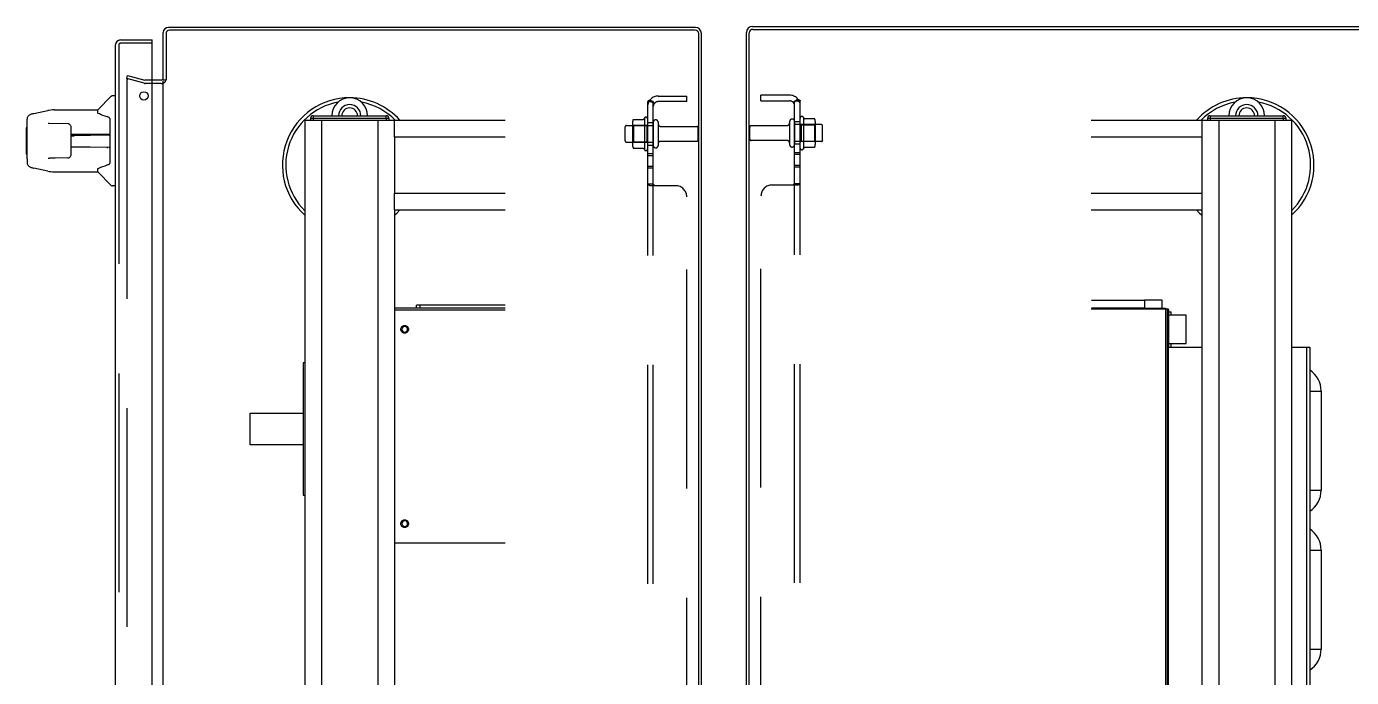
# Model space of a CAD drawing. Header units: inches. Extents: x 0 to 34.2, y 0 to 22.
# Drawn here: x 4.231 to 5.745, y 10.786 to 11.53 of the extents above; entities that cross this region are included whole.
import ezdxf

# ---------------------------------------------------------------- set-up
doc = ezdxf.new("R2010")
doc.units = ezdxf.units.IN
doc.header["$MEASUREMENT"] = 0
doc.linetypes.add('HIDDEN', pattern=[0.375, 0.25, -0.125])
for name, color, linetype in [('DEFAULT_2', 8, 'HIDDEN'), ('DOOR_ASSEMBLY', 7, 'Continuous'), ('SUBPANEL', 7, 'Continuous')]:
    doc.layers.add(name, color=color, linetype=linetype)

msp = doc.modelspace()

# ---------------------------------------------------------------- linework, layer by layer
at = {"color": 3, "linetype": 'Continuous'}
for p, q in [((4.9955, 11.5287), (4.3933, 11.5287)), ((4.9952, 11.5255), (4.3946, 11.5255)), ((5.0608, 11.5297), (5.8682, 11.5297)), ((5.0612, 11.5264), (5.8668, 11.5264)), ((4.3873, 11.4685), (4.3873, 11.5227)), ((4.3905, 11.5214), (4.3905, 11.4684)), ((4.9993, 9.6904), (4.9993, 11.5214)), ((5.0025, 9.69), (5.0025, 11.5217)), ((5.0538, 9.6909), (5.0538, 11.5227)), ((5.0571, 9.6913), (5.0571, 11.5223)), ((4.3851, 11.4685), (4.3748, 11.4685)), ((4.3873, 9.7447), (4.3873, 11.4671))]:
    msp.add_line(p, q, dxfattribs=at)
at = {"color": 7, "linetype": 'Continuous'}
msp.add_line((4.3905, 11.4685), (4.3873, 11.4685), dxfattribs=at)
at = {"color": 7, "linetype": 'Continuous', "lineweight": 25}
for p, q in [((4.5491, 11.4226), (4.5491, 9.782)), ((4.5491, 11.4226), (4.5683, 11.4226)), ((4.5586, 11.4246), (4.5555, 11.4246)), ((4.5555, 11.4246), (4.5555, 11.4226)), ((4.5586, 11.4246), (4.5586, 11.4226)), ((4.6422, 11.4246), (4.5586, 11.4246)), ((4.5587, 11.4277), (4.6421, 11.4277)), ((4.5683, 11.4226), (4.5683, 9.782)), ((4.5683, 11.4226), (4.6324, 11.4226)), ((4.6324, 11.4226), (4.6324, 9.782)), ((4.6324, 11.4226), (4.6517, 11.4226)), ((4.6422, 11.4246), (4.6422, 11.4226)), ((4.6452, 11.4246), (4.6422, 11.4246)), ((4.6452, 11.4246), (4.6452, 11.4226)), ((4.6517, 11.4034), (4.6517, 11.4226)), ((4.6517, 11.4226), (4.7781, 11.4226)), ((5.448, 11.4226), (5.5745, 11.4226)), ((5.5745, 11.4226), (5.5937, 11.4226)), ((5.5745, 11.4226), (5.5745, 11.4034)), ((5.584, 11.4246), (5.5809, 11.4246)), ((5.5809, 11.4246), (5.5809, 11.4226)), ((5.584, 11.4277), (5.6675, 11.4277)), ((5.584, 11.4246), (5.584, 11.4226)), ((5.6675, 11.4246), (5.584, 11.4246)), ((5.5937, 11.4226), (5.5937, 9.782)), ((5.5937, 11.4226), (5.6578, 11.4226)), ((5.6578, 11.4226), (5.6578, 9.782)), ((5.6578, 11.4226), (5.677, 11.4226)), ((5.6706, 11.4246), (5.6675, 11.4246)), ((5.6675, 11.4246), (5.6675, 11.4226)), ((5.6706, 11.4246), (5.6706, 11.4226)), ((5.677, 11.4226), (5.677, 9.782)), ((4.6517, 11.4034), (4.6517, 11.3393)), ((4.6517, 11.4034), (4.7781, 11.4034)), ((5.448, 11.4034), (5.5745, 11.4034)), ((5.5745, 11.4034), (5.5745, 11.3393)), ((4.6517, 11.32), (4.6517, 11.3393)), ((4.6517, 11.3393), (4.7781, 11.3393)), ((5.448, 11.3393), (5.5745, 11.3393)), ((5.5745, 11.3393), (5.5745, 11.32)), ((4.6517, 11.32), (4.6517, 10.6536)), ((4.6517, 11.32), (4.7781, 11.32)), ((5.448, 11.32), (5.5745, 11.32)), ((5.5745, 11.32), (5.5745, 10.6536)), ((4.7781, 11.2078), (4.6517, 11.2078)), ((4.6766, 11.2078), (4.6766, 11.2111)), ((4.6806, 11.2111), (4.6806, 11.2078)), ((4.7781, 11.2111), (4.6806, 11.2111)), ((5.4484, 11.2169), (5.509, 11.2169)), ((5.509, 11.2078), (5.4484, 11.2078)), ((5.509, 11.2169), (5.509, 11.2078)), ((5.5199, 11.2078), (5.529, 11.2078)), ((5.529, 11.2078), (5.529, 11.2068)), ((5.5292, 11.2078), (5.5292, 11.2169)), ((5.533, 11.2078), (5.533, 11.2068)), ((4.6517, 11.2058), (4.7781, 11.2058)), ((5.533, 11.2068), (5.448, 11.2068)), ((5.533, 11.2068), (5.533, 10.6536)), ((5.5353, 10.6536), (5.5353, 11.2058)), ((5.5353, 11.2058), (5.5362, 11.2058)), ((5.5362, 11.2058), (5.5362, 11.2068)), ((5.5362, 11.2058), (5.5362, 11.1634)), ((5.5362, 11.2038), (5.5395, 11.2038)), ((5.5564, 11.1997), (5.5362, 11.1997)), ((5.5362, 11.1675), (5.5564, 11.1675)), ((5.5362, 10.6536), (5.5362, 11.1634)), ((5.5362, 11.1634), (5.5745, 11.1634)), ((5.5395, 11.1634), (5.5395, 11.1675)), ((5.677, 11.1634), (5.6945, 11.1634)), ((5.6945, 10.0412), (5.6945, 11.1634)), ((5.6945, 11.1634), (5.6977, 11.1634)), ((5.6977, 11.1634), (5.6977, 11.1602)), ((5.6977, 11.1602), (5.6977, 10.0444)), ((4.5491, 11.1454), (4.5472, 11.1454)), ((5.6977, 11.113), (5.7108, 11.113)), ((5.7108, 11.113), (5.7108, 10.9999)), ((4.4866, 11.0879), (4.5472, 11.0879)), ((4.5472, 11.0515), (4.4866, 11.0515)), ((5.6977, 10.9999), (5.7108, 10.9999)), ((4.5472, 10.994), (4.5491, 10.994)), ((4.7781, 10.9394), (4.6517, 10.9394)), ((5.6977, 10.9313), (5.7108, 10.9313)), ((5.7108, 10.9313), (5.7108, 10.8183)), ((5.6977, 10.8183), (5.7108, 10.8183))]:
    msp.add_line(p, q, dxfattribs=at)
at = {"color": 7, "linetype": 'Continuous', "lineweight": 25, "flags": 128}
for points in [[(4.6517, 11.314), (4.6548, 11.3169), (4.6577, 11.32)], [(4.6525, 11.32), (4.6518, 11.3193), (4.6517, 11.3192)], [(5.5684, 11.32), (5.5714, 11.3169), (5.5745, 11.314)], [(5.5745, 11.3192), (5.5744, 11.3193), (5.5736, 11.32)]]:
    msp.add_lwpolyline(points, dxfattribs=at)
at = {"color": 3, "linetype": 'Continuous'}
for centre, radius, start, end in [((4.3933, 11.5227), 0.006, 90, 180), ((4.3946, 11.5214), 0.0041, 90, 180), ((4.9952, 11.5214), 0.0041, 0, 90), ((4.9955, 11.5217), 0.00697, 0, 90), ((5.0608, 11.5227), 0.00697, 90, 180), ((5.0612, 11.5223), 0.0041, 90, 180), ((4.3851, 11.4706), 0.00215, 270, 0)]:
    msp.add_arc(centre, radius, start, end, dxfattribs=at)
at = {"color": 7, "linetype": 'Continuous', "lineweight": 25}
for centre, radius, start, end in [((4.6004, 11.3713), 0.0769, 89.999, 228.1897), ((4.6004, 11.3713), 0.0731, 100.5756, 225.4965), ((4.6004, 11.4277), 0.0205, 0, 180), ((4.6004, 11.4277), 0.0128, 0, 180), ((4.6004, 11.4277), 0.00897, 0, 180), ((4.6004, 11.3713), 0.0769, 41.8103, 89.999), ((4.6004, 11.3713), 0.0731, 44.5035, 79.4244), ((5.6257, 11.3713), 0.0769, 89.999, 138.1897), ((5.6257, 11.3713), 0.0731, 100.5756, 135.4965), ((5.6257, 11.4277), 0.0205, 0, 180), ((5.6257, 11.4277), 0.0128, 0, 180), ((5.6257, 11.4277), 0.00897, 0, 180), ((5.6257, 11.3713), 0.0769, 311.8103, 89.999), ((5.6257, 11.3713), 0.0731, 314.5035, 79.4244), ((4.5587, 11.4246), 0.00314, 90, 180), ((4.6421, 11.4246), 0.00314, 0, 90), ((5.584, 11.4246), 0.00314, 90, 180), ((5.6675, 11.4246), 0.00314, 0, 90), ((4.6633, 11.1836), 0.00327, 0, 180), ((4.6633, 11.1836), 0.00327, 180, 0), ((5.6819, 11.113), 0.0289, 0, 56.8859), ((5.6819, 10.9999), 0.0289, 303.1141, 0), ((4.6633, 10.9616), 0.00327, 0, 180), ((4.6633, 10.9616), 0.00327, 180, 0), ((5.6819, 10.9313), 0.0289, 0, 56.8859), ((5.6819, 10.8183), 0.0289, 303.1141, 0)]:
    msp.add_arc(centre, radius, start, end, dxfattribs=at)
for centre, start_param, end_param in [((4.5587, 11.4246), 3.141593, 4.712389), ((4.6421, 11.4246), 1.570796, 3.141593), ((5.584, 11.4246), 3.141593, 4.712389), ((5.6675, 11.4246), 1.570796, 3.141593)]:
    msp.add_ellipse(centre, major_axis=(0, -0.00314), ratio=0.020408, start_param=start_param, end_param=end_param, dxfattribs=at)
for points in [[(4.6806, 11.2111), (4.6801, 11.2111), (4.679, 11.2111), (4.6777, 11.2111), (4.6768, 11.2111), (4.6766, 11.2111), (4.6766, 11.2111)], [(5.5292, 11.2169), (5.5291, 11.2169), (5.5289, 11.2169), (5.5277, 11.2169), (5.5259, 11.2169), (5.5233, 11.2169), (5.5203, 11.2169), (5.5167, 11.2169), (5.5129, 11.2169), (5.5103, 11.2169), (5.509, 11.2169)], [(5.509, 11.2078), (5.5109, 11.2078), (5.5148, 11.2078), (5.5182, 11.2078), (5.5199, 11.2078)], [(5.529, 11.2078), (5.5295, 11.2078), (5.5305, 11.2078), (5.5319, 11.2078), (5.5328, 11.2078), (5.5329, 11.2078), (5.533, 11.2078)], [(5.5362, 11.2068), (5.5362, 11.2068), (5.5361, 11.2068), (5.5353, 11.2068), (5.5343, 11.2068), (5.5334, 11.2068), (5.533, 11.2068)], [(5.5395, 11.1997), (5.5395, 11.2003), (5.5395, 11.2013), (5.5395, 11.2027), (5.5395, 11.2036), (5.5395, 11.2037), (5.5395, 11.2038)], [(5.5564, 11.1675), (5.5564, 11.1677), (5.5564, 11.1682), (5.5564, 11.1719), (5.5564, 11.1773), (5.5564, 11.1836), (5.5564, 11.1899), (5.5564, 11.1953), (5.5564, 11.199), (5.5564, 11.1995), (5.5564, 11.1997)], [(4.6589, 11.1836), (4.659, 11.1842), (4.6591, 11.1853), (4.6601, 11.1868), (4.6616, 11.1877), (4.6633, 11.1881), (4.665, 11.1877), (4.6664, 11.1868), (4.6674, 11.1853), (4.6675, 11.1842), (4.6676, 11.1836)], [(4.6676, 11.1836), (4.6675, 11.183), (4.6674, 11.1819), (4.6664, 11.1805), (4.665, 11.1795), (4.6633, 11.1791), (4.6616, 11.1795), (4.6601, 11.1805), (4.6591, 11.1819), (4.659, 11.183), (4.6589, 11.1836)], [(4.5472, 11.1454), (4.5472, 11.1453), (4.5472, 11.145), (4.5472, 11.143), (4.5472, 11.1398), (4.5472, 11.1354), (4.5472, 11.1299), (4.5472, 11.1234), (4.5472, 11.1159), (4.5472, 11.1076), (4.5472, 11.0987), (4.5472, 11.0893), (4.5472, 11.0796), (4.5472, 11.0697), (4.5472, 11.0598), (4.5472, 11.05), (4.5472, 11.0406), (4.5472, 11.0317), (4.5472, 11.0235), (4.5472, 11.016), (4.5472, 11.0095), (4.5472, 11.004), (4.5472, 10.9996), (4.5472, 10.9964), (4.5472, 10.9944), (4.5472, 10.9941), (4.5472, 10.994)], [(4.4866, 11.0515), (4.4866, 11.0518), (4.4866, 11.0523), (4.4866, 11.0565), (4.4866, 11.0625), (4.4866, 11.0697), (4.4866, 11.0768), (4.4866, 11.0828), (4.4866, 11.087), (4.4866, 11.0876), (4.4866, 11.0879)], [(4.6589, 10.9616), (4.659, 10.9621), (4.6591, 10.9633), (4.6601, 10.9647), (4.6616, 10.9657), (4.6633, 10.966), (4.665, 10.9657), (4.6664, 10.9647), (4.6674, 10.9633), (4.6675, 10.9621), (4.6676, 10.9616)], [(4.6676, 10.9616), (4.6675, 10.961), (4.6674, 10.9599), (4.6664, 10.9584), (4.665, 10.9575), (4.6633, 10.9571), (4.6616, 10.9575), (4.6601, 10.9584), (4.6591, 10.9599), (4.659, 10.961), (4.6589, 10.9616)]]:
    msp.add_open_spline(points, degree=3, dxfattribs=at)
at = {"layer": 'DEFAULT_2', "color": 8, "linetype": 'HIDDEN'}
for p, q in [((4.3456, 11.4701), (4.3466, 11.4738)), ((4.3654, 11.4648), (4.3456, 11.4701)), ((4.3456, 11.4685), (4.3456, 9.7433)), ((4.3466, 11.4738), (4.3664, 11.4685)), ((4.3748, 11.4685), (4.3667, 11.4685)), ((4.3851, 11.4646), (4.3667, 11.4646)), ((4.9238, 11.4201), (4.9238, 11.3939)), ((4.9249, 11.4233), (4.936, 11.4233)), ((4.9374, 11.4252), (4.9374, 11.3887)), ((4.941, 11.3898), (4.941, 11.4241)), ((4.9474, 11.4202), (4.9474, 11.3938)), ((4.953, 11.4202), (4.953, 11.3938)), ((5.1033, 11.4211), (5.1033, 11.3947)), ((5.109, 11.4211), (5.109, 11.3947)), ((5.1154, 11.3908), (5.1154, 11.425)), ((5.119, 11.4261), (5.119, 11.3896)), ((5.1315, 11.4242), (5.1203, 11.4242)), ((5.1326, 11.421), (5.1326, 11.3948)), ((4.9154, 11.3989), (4.9154, 11.415)), ((4.9169, 11.4166), (4.9474, 11.4166)), ((4.9248, 11.4164), (4.9238, 11.4174)), ((4.9248, 11.4164), (4.9248, 11.3975)), ((4.94, 11.4164), (4.9248, 11.4164)), ((4.94, 11.4164), (4.941, 11.4174)), ((4.94, 11.4164), (4.94, 11.3975)), ((4.9562, 11.4154), (4.9971, 11.4154)), ((4.9987, 11.4), (4.9987, 11.4139)), ((5.0577, 11.401), (5.0577, 11.4148)), ((5.1001, 11.4163), (5.0592, 11.4163)), ((5.1395, 11.4175), (5.109, 11.4175)), ((5.1164, 11.4173), (5.1154, 11.4183)), ((5.1164, 11.4173), (5.1164, 11.3985)), ((5.1164, 11.4173), (5.1316, 11.4173)), ((5.1316, 11.4173), (5.1326, 11.4183)), ((5.1316, 11.4173), (5.1316, 11.3985)), ((5.141, 11.3998), (5.141, 11.416)), ((4.9169, 11.3973), (4.9474, 11.3973)), ((4.9248, 11.3975), (4.9238, 11.3965)), ((4.94, 11.3975), (4.9248, 11.3975)), ((4.9249, 11.3906), (4.936, 11.3906)), ((4.94, 11.3975), (4.941, 11.3965)), ((4.9562, 11.3985), (4.9971, 11.3985)), ((5.1001, 11.3994), (5.0592, 11.3994)), ((5.1395, 11.3983), (5.109, 11.3983)), ((5.1164, 11.3985), (5.1154, 11.3975)), ((5.1164, 11.3985), (5.1316, 11.3985)), ((5.1315, 11.3915), (5.1203, 11.3915)), ((5.1316, 11.3985), (5.1326, 11.3975))]:
    msp.add_line(p, q, dxfattribs=at)
for points in [[(4.3462, 11.4694), (4.3461, 11.4694), (4.346, 11.4693), (4.3459, 11.4692), (4.3459, 11.4692), (4.3458, 11.4691), (4.3457, 11.469), (4.3457, 11.4689), (4.3457, 11.4688), (4.3456, 11.4687), (4.3456, 11.4686), (4.3456, 11.4685)], [(4.3462, 11.4694), (4.3463, 11.4695), (4.3464, 11.4695), (4.3465, 11.4695), (4.3466, 11.4695), (4.3466, 11.4695)], [(4.3466, 11.4695), (4.3467, 11.4695), (4.3467, 11.4695), (4.3468, 11.4695)], [(4.9244, 11.423), (4.9244, 11.4231), (4.9245, 11.4231), (4.9245, 11.4232), (4.9246, 11.4232), (4.9247, 11.4233), (4.9248, 11.4233), (4.9249, 11.4233)], [(4.9365, 11.4236), (4.9365, 11.4236), (4.9365, 11.4236), (4.9365, 11.4235), (4.9365, 11.4235), (4.9364, 11.4235), (4.9364, 11.4235), (4.9364, 11.4235), (4.9364, 11.4235), (4.9364, 11.4234), (4.9364, 11.4234), (4.9363, 11.4234), (4.9363, 11.4234), (4.9363, 11.4234), (4.9363, 11.4234), (4.9362, 11.4233), (4.9362, 11.4233), (4.9361, 11.4233), (4.936, 11.4233)], [(5.1199, 11.4245), (5.1199, 11.4245), (5.1199, 11.4245), (5.1199, 11.4245), (5.1199, 11.4245), (5.1199, 11.4244), (5.1199, 11.4244), (5.1199, 11.4244), (5.1199, 11.4244), (5.12, 11.4244), (5.12, 11.4244), (5.12, 11.4243), (5.12, 11.4243), (5.1201, 11.4243), (5.1201, 11.4243), (5.1201, 11.4243), (5.1202, 11.4243), (5.1203, 11.4242), (5.1203, 11.4242)], [(5.132, 11.4239), (5.1319, 11.424), (5.1319, 11.4241), (5.1318, 11.4241), (5.1317, 11.4242), (5.1317, 11.4242), (5.1316, 11.4242), (5.1315, 11.4242)], [(4.9244, 11.3909), (4.9244, 11.3908), (4.9245, 11.3908), (4.9245, 11.3907), (4.9246, 11.3907), (4.9247, 11.3906), (4.9248, 11.3906), (4.9249, 11.3906)], [(4.936, 11.3906), (4.9361, 11.3906), (4.9362, 11.3906), (4.9362, 11.3906), (4.9363, 11.3906), (4.9363, 11.3905), (4.9363, 11.3905), (4.9363, 11.3905), (4.9364, 11.3905), (4.9364, 11.3905), (4.9364, 11.3905), (4.9364, 11.3904), (4.9364, 11.3904), (4.9364, 11.3904), (4.9365, 11.3904), (4.9365, 11.3904), (4.9365, 11.3904), (4.9365, 11.3904), (4.9365, 11.3903)], [(5.1203, 11.3915), (5.1203, 11.3915), (5.1202, 11.3915), (5.1201, 11.3915), (5.1201, 11.3915), (5.1201, 11.3915), (5.12, 11.3915), (5.12, 11.3914), (5.12, 11.3914), (5.12, 11.3914), (5.1199, 11.3914), (5.1199, 11.3914), (5.1199, 11.3914), (5.1199, 11.3913), (5.1199, 11.3913), (5.1199, 11.3913), (5.1199, 11.3913), (5.1199, 11.3913), (5.1199, 11.3913)], [(5.132, 11.3918), (5.1319, 11.3918), (5.1319, 11.3917), (5.1318, 11.3916), (5.1317, 11.3916), (5.1317, 11.3916), (5.1316, 11.3915), (5.1315, 11.3915)]]:
    msp.add_lwpolyline(points, dxfattribs=at)
for centre, radius, start, end in [((4.3667, 11.4698), 0.00513, 255, 270), ((4.3667, 11.4698), 0.00128, 255, 270), ((4.3851, 11.4706), 0.006, 270, 326.9002), ((4.931, 11.4201), 0.00724, 156.05, 180), ((4.9682, 11.407), 0.0358, 149.3369, 152.3186), ((4.939, 11.4241), 0.00197, 0, 145.5503), ((4.9502, 11.4202), 0.00282, 360, 180), ((5.1001, 11.4196), 0.0032, 270, 360), ((5.1061, 11.4211), 0.00282, 360, 180), ((5.1173, 11.425), 0.00197, 34.4497, 180), ((5.0882, 11.4079), 0.0358, 27.6814, 30.6631), ((5.1254, 11.421), 0.00724, 0, 23.95), ((4.9169, 11.415), 0.00154, 90, 180), ((4.9562, 11.4186), 0.0032, 180, 270), ((4.9971, 11.4139), 0.00154, 360, 90), ((5.0592, 11.4148), 0.00154, 90, 180), ((5.1395, 11.416), 0.00154, 360, 90), ((4.9169, 11.3989), 0.00154, 180, 270), ((4.931, 11.3939), 0.00724, 180, 203.95), ((4.9682, 11.407), 0.0358, 207.6814, 210.6631), ((4.939, 11.3898), 0.00197, 214.4497, 0), ((4.9502, 11.3938), 0.00282, 180, 0), ((4.9562, 11.3953), 0.0032, 90, 180), ((4.9971, 11.4), 0.00154, 270, 0), ((5.0592, 11.401), 0.00154, 180, 270), ((5.1001, 11.3962), 0.0032, 0, 90), ((5.1061, 11.3947), 0.00282, 180, 0), ((5.1173, 11.3908), 0.00197, 180, 325.5503), ((5.0882, 11.4079), 0.0358, 329.3369, 332.3186), ((5.1254, 11.3948), 0.00724, 336.05, 0), ((5.1395, 11.3998), 0.00154, 270, 0)]:
    msp.add_arc(centre, radius, start, end, dxfattribs=at)
at = {"layer": 'DOOR_ASSEMBLY', "color": 3, "linetype": 'Continuous'}
for p, q in [((4.3385, 11.5143), (4.3748, 11.5143)), ((4.3748, 9.6886), (4.3748, 11.5136)), ((4.3325, 11.5083), (4.3325, 9.6939))]:
    msp.add_line(p, q, dxfattribs=at)
at = {"layer": 'DOOR_ASSEMBLY', "color": 8, "linetype": 'HIDDEN'}
for p, q in [((4.3748, 11.5105), (4.3385, 11.5105)), ((4.3364, 11.5083), (4.3364, 9.6939))]:
    msp.add_line(p, q, dxfattribs=at)
at = {"layer": 'DOOR_ASSEMBLY', "color": 7, "linetype": 'Continuous'}
for p, q in [((4.3748, 11.5136), (4.3748, 11.5143)), ((4.3126, 11.4346), (4.3279, 11.4499)), ((4.3325, 11.4505), (4.3293, 11.4505)), ((4.2316, 11.3783), (4.2316, 11.4238)), ((4.2395, 11.4302), (4.2552, 11.4335)), ((4.2567, 11.4338), (4.2552, 11.4335)), ((4.2625, 11.4343), (4.3123, 11.4343)), ((4.3123, 11.4343), (4.3123, 11.4306)), ((4.3129, 11.4304), (4.3124, 11.4307)), ((4.3237, 11.4264), (4.3232, 11.4266)), ((4.3265, 11.3741), (4.3265, 11.4239)), ((4.231, 11.3839), (4.231, 11.414)), ((4.2565, 11.4189), (4.2562, 11.4189)), ((4.2567, 11.4189), (4.2565, 11.4189)), ((4.257, 11.4188), (4.2567, 11.4189)), ((4.2781, 11.4185), (4.257, 11.4188)), ((4.282, 11.3916), (4.282, 11.4064)), ((4.3265, 11.4063), (4.282, 11.4063)), ((4.3265, 11.4054), (4.282, 11.4047)), ((4.282, 11.4049), (4.2853, 11.4049)), ((4.2821, 11.4082), (4.2821, 11.4144)), ((4.2853, 11.4047), (4.2853, 11.4063)), ((4.2936, 11.4063), (4.2936, 11.4049)), ((4.2942, 11.4063), (4.2942, 11.4049)), ((4.3059, 11.4051), (4.3059, 11.4063)), ((4.3061, 11.4063), (4.3061, 11.4051)), ((4.3241, 11.4054), (4.3228, 11.4054)), ((4.3254, 11.3913), (4.282, 11.3921)), ((4.3033, 11.3917), (4.282, 11.3917)), ((4.2821, 11.3836), (4.2821, 11.3898)), ((4.2853, 11.392), (4.2853, 11.3917)), ((4.2936, 11.3919), (4.2936, 11.3917)), ((4.2942, 11.3919), (4.2942, 11.3917)), ((4.3228, 11.3914), (4.3241, 11.3914)), ((4.3265, 11.3917), (4.3262, 11.3917)), ((4.2316, 11.3786), (4.2316, 11.3785)), ((4.2316, 11.3783), (4.2316, 11.3741)), ((4.2559, 11.3791), (4.2561, 11.3791)), ((4.2561, 11.3791), (4.2562, 11.3791)), ((4.2562, 11.3791), (4.2565, 11.3791)), ((4.2565, 11.3791), (4.2568, 11.3791)), ((4.2568, 11.3791), (4.2573, 11.3791)), ((4.2636, 11.3792), (4.2573, 11.3791)), ((4.2781, 11.3795), (4.2636, 11.3792)), ((4.2781, 11.3795), (4.2787, 11.3796)), ((4.2552, 11.3644), (4.2395, 11.3678)), ((4.2625, 11.3637), (4.3123, 11.3637)), ((4.3123, 11.3672), (4.3129, 11.3675)), ((4.3123, 11.3674), (4.3123, 11.3637)), ((4.3126, 11.3634), (4.3279, 11.3481)), ((4.3208, 11.3706), (4.3232, 11.3714)), ((4.3232, 11.3714), (4.3237, 11.3715)), ((4.3325, 11.3475), (4.3293, 11.3475))]:
    msp.add_line(p, q, dxfattribs=at)
for points in [[(4.2395, 11.4302), (4.2389, 11.43), (4.2379, 11.4298), (4.237, 11.4295), (4.2363, 11.4293), (4.2356, 11.429), (4.2349, 11.4287), (4.2343, 11.4283), (4.2338, 11.428), (4.2333, 11.4275), (4.2328, 11.4271), (4.2324, 11.4265), (4.2321, 11.426), (4.2318, 11.4253), (4.2317, 11.4247), (4.2316, 11.424), (4.2316, 11.4238)], [(4.2625, 11.4343), (4.2608, 11.4343), (4.2588, 11.4341), (4.2567, 11.4338)], [(4.3232, 11.4266), (4.3208, 11.4273), (4.3184, 11.4281), (4.3162, 11.4289), (4.3144, 11.4297), (4.3129, 11.4304)], [(4.3253, 11.4257), (4.3249, 11.4259), (4.3243, 11.4262), (4.3237, 11.4264)], [(4.3265, 11.4239), (4.3265, 11.424), (4.3264, 11.4244), (4.3262, 11.4248), (4.326, 11.4251), (4.3257, 11.4254), (4.3253, 11.4257)], [(4.2562, 11.4189), (4.256, 11.4189), (4.256, 11.4189), (4.2559, 11.4189), (4.2558, 11.4189), (4.2558, 11.4189), (4.2558, 11.4189), (4.2558, 11.4189)], [(4.2821, 11.4144), (4.282, 11.4149), (4.2819, 11.4155), (4.2817, 11.4161), (4.2814, 11.4167), (4.281, 11.4172), (4.2805, 11.4176), (4.2799, 11.418), (4.2793, 11.4183), (4.2787, 11.4184), (4.2781, 11.4185)], [(4.282, 11.4072), (4.282, 11.4076), (4.2821, 11.408), (4.2821, 11.4082)], [(4.282, 11.4064), (4.282, 11.4068), (4.282, 11.4072)], [(4.282, 11.3908), (4.282, 11.3912), (4.282, 11.3916)], [(4.2821, 11.3898), (4.2821, 11.39), (4.282, 11.3904), (4.282, 11.3908)], [(4.2316, 11.3741), (4.2316, 11.374), (4.2317, 11.3733), (4.2319, 11.3726), (4.2321, 11.372), (4.2325, 11.3714), (4.2329, 11.3709), (4.2333, 11.3704), (4.2338, 11.37), (4.2344, 11.3696), (4.2349, 11.3693), (4.2356, 11.369), (4.2363, 11.3687), (4.237, 11.3684), (4.2379, 11.3682), (4.2389, 11.3679), (4.2395, 11.3678)], [(4.2558, 11.3791), (4.2558, 11.3791), (4.2558, 11.3791), (4.2558, 11.3791), (4.2558, 11.3791), (4.2558, 11.3791), (4.2559, 11.3791), (4.2559, 11.3791)], [(4.2787, 11.3796), (4.2794, 11.3797), (4.28, 11.38), (4.2805, 11.3804), (4.281, 11.3808), (4.2814, 11.3813), (4.2817, 11.3819), (4.2819, 11.3825), (4.282, 11.3831), (4.2821, 11.3836)], [(4.3253, 11.3723), (4.3257, 11.3725), (4.326, 11.3728), (4.3262, 11.3732), (4.3264, 11.3736), (4.3265, 11.3739), (4.3265, 11.3741)], [(4.2552, 11.3644), (4.2568, 11.3641), (4.2588, 11.3639), (4.2608, 11.3637), (4.2625, 11.3637)], [(4.3129, 11.3675), (4.3143, 11.3682), (4.3161, 11.369), (4.3183, 11.3698), (4.3208, 11.3706)], [(4.3237, 11.3715), (4.3243, 11.3718), (4.3248, 11.372), (4.3253, 11.3723)]]:
    msp.add_lwpolyline(points, dxfattribs=at)
at = {"layer": 'DOOR_ASSEMBLY', "color": 3, "linetype": 'Continuous'}
msp.add_circle((4.3652, 11.4503), 0.00482, dxfattribs=at)
msp.add_arc((4.3385, 11.5083), 0.006, 90, 180, dxfattribs=at)
at = {"layer": 'DOOR_ASSEMBLY', "color": 8, "linetype": 'HIDDEN'}
msp.add_arc((4.3385, 11.5083), 0.00215, 90, 180, dxfattribs=at)
at = {"layer": 'DOOR_ASSEMBLY', "color": 7, "linetype": 'Continuous'}
for centre, radius, start, end in [((4.3293, 11.4484), 0.00202, 90, 135), ((4.3133, 11.4339), 0.00101, 135, 172.5), ((4.232, 11.414), 0.00101, 113.607, 180), ((4.3255, 11.4044), 0.00101, 0, 91), ((4.3255, 11.4044), 0.00101, 0.0771, 2.6469), ((4.3255, 11.3923), 0.00101, 269, 0), ((4.3255, 11.3923), 0.00101, 350.739, 359.9232), ((4.232, 11.3839), 0.00101, 180, 246.393), ((4.3133, 11.3641), 0.00101, 187.5, 225), ((4.3293, 11.3495), 0.00202, 225, 270)]:
    msp.add_arc(centre, radius, start, end, dxfattribs=at)
for centre, major_axis, start_param, end_param in [((4.3244, 11.4054), (0, 0.00202), -1.876815, -1.570796), ((4.3244, 11.3913), (-0.00202, 0), -2.940151, -2.835574)]:
    msp.add_ellipse(centre, major_axis=major_axis, ratio=1, start_param=start_param, end_param=end_param, dxfattribs=at)
at = {"layer": 'SUBPANEL', "color": 8, "linetype": 'HIDDEN'}
for p, q in [((4.9531, 11.4502), (4.9858, 11.4502)), ((4.9858, 11.4438), (4.9858, 11.4502)), ((5.0705, 11.4447), (5.0705, 11.4511)), ((5.1032, 11.4511), (5.0705, 11.4511)), ((4.941, 9.7679), (4.941, 11.4438)), ((4.9474, 11.4438), (4.941, 11.4438)), ((4.9438, 11.4458), (4.9487, 11.4417)), ((4.9449, 11.4437), (4.9449, 11.4437)), ((4.9449, 11.4437), (4.945, 11.4437)), ((4.945, 11.4437), (4.9451, 11.4437)), ((4.9451, 11.4437), (4.9451, 11.4437)), ((4.9451, 11.4437), (4.9452, 11.4436)), ((4.9452, 11.4436), (4.9453, 11.4436)), ((4.9453, 11.4436), (4.9453, 11.4436)), ((4.9453, 11.4436), (4.9454, 11.4436)), ((4.9454, 11.4436), (4.9455, 11.4436)), ((4.9455, 11.4436), (4.9456, 11.4435)), ((4.9456, 11.4435), (4.9456, 11.4435)), ((4.9456, 11.4435), (4.9457, 11.4435)), ((4.9457, 11.4435), (4.9458, 11.4435)), ((4.9458, 11.4435), (4.9459, 11.4434)), ((4.9459, 11.4434), (4.946, 11.4434)), ((4.946, 11.4434), (4.946, 11.4434)), ((4.9467, 11.4431), (4.9468, 11.4431)), ((4.9468, 11.4431), (4.9468, 11.443)), ((4.9474, 9.7679), (4.9474, 11.4438)), ((4.9858, 11.4438), (4.9531, 11.4438)), ((5.0705, 11.4447), (5.1032, 11.4447)), ((5.1126, 11.4467), (5.1077, 11.4426)), ((5.109, 9.7689), (5.109, 11.4447)), ((5.109, 11.4447), (5.1154, 11.4447)), ((5.1096, 11.444), (5.1095, 11.444)), ((5.1097, 11.444), (5.1096, 11.444)), ((5.1104, 11.4443), (5.1103, 11.4443)), ((5.1105, 11.4444), (5.1104, 11.4443)), ((5.1106, 11.4444), (5.1105, 11.4444)), ((5.1107, 11.4444), (5.1106, 11.4444)), ((5.1106, 11.4444), (5.1106, 11.4444)), ((5.1108, 11.4445), (5.1107, 11.4444)), ((5.1109, 11.4445), (5.1108, 11.4445)), ((5.111, 11.4445), (5.1109, 11.4445)), ((5.1109, 11.4445), (5.1109, 11.4445)), ((5.1111, 11.4445), (5.111, 11.4445)), ((5.1112, 11.4446), (5.1111, 11.4445)), ((5.1113, 11.4446), (5.1112, 11.4446)), ((5.1112, 11.4446), (5.1112, 11.4446)), ((5.1114, 11.4446), (5.1113, 11.4446)), ((5.1115, 11.4446), (5.1114, 11.4446)), ((5.1114, 11.4446), (5.1114, 11.4446)), ((5.1154, 9.7689), (5.1154, 11.4447)), ((4.941, 11.4198), (4.9474, 11.4198)), ((5.1154, 11.4207), (5.109, 11.4207)), ((4.941, 11.3941), (4.9474, 11.3941)), ((5.1154, 11.3951), (5.109, 11.3951)), ((4.941, 11.3844), (4.9474, 11.3844)), ((4.941, 11.3824), (4.9474, 11.3824)), ((5.1154, 11.3854), (5.109, 11.3854)), ((5.1154, 11.3834), (5.109, 11.3834)), ((4.941, 11.37), (4.9474, 11.37)), ((4.941, 11.368), (4.9474, 11.368)), ((5.1154, 11.371), (5.109, 11.371)), ((5.1154, 11.369), (5.109, 11.369)), ((4.941, 11.3494), (4.941, 11.3495)), ((4.9474, 11.3495), (4.941, 11.3495)), ((4.9412, 11.349), (4.9411, 11.3491)), ((4.9437, 11.3477), (4.9436, 11.3478)), ((4.973, 11.3477), (4.9438, 11.3477)), ((4.9487, 11.3477), (4.9487, 11.3478)), ((5.0833, 11.3486), (5.1126, 11.3486)), ((5.1077, 11.3486), (5.1076, 11.3487)), ((5.109, 11.3504), (5.1154, 11.3504)), ((5.1152, 11.35), (5.1152, 11.3501)), ((5.1154, 11.3504), (5.1154, 11.3504)), ((4.9858, 9.8769), (4.9858, 11.3349)), ((5.0705, 9.8778), (5.0705, 11.3358))]:
    msp.add_line(p, q, dxfattribs=at)
for points in [[(4.9421, 11.4448), (4.942, 11.4448), (4.9418, 11.4447), (4.9417, 11.4446), (4.9415, 11.4445), (4.9414, 11.4445), (4.9413, 11.4444), (4.9412, 11.4443), (4.9411, 11.4442), (4.9411, 11.4441), (4.941, 11.444), (4.941, 11.4439), (4.941, 11.4439), (4.941, 11.4438)], [(4.9438, 11.4458), (4.9437, 11.4457), (4.9436, 11.4456), (4.9434, 11.4455), (4.9433, 11.4454), (4.9431, 11.4453), (4.943, 11.4452), (4.9428, 11.4451), (4.9426, 11.4451), (4.9425, 11.445), (4.9421, 11.4448)], [(4.9445, 11.4438), (4.9445, 11.4438), (4.9445, 11.4438), (4.9444, 11.4438), (4.9444, 11.4438), (4.9444, 11.4438), (4.9444, 11.4438), (4.9443, 11.4438), (4.9443, 11.4438), (4.9443, 11.4438), (4.9443, 11.4438)], [(4.9443, 11.4438), (4.9443, 11.4438), (4.9443, 11.4438), (4.9444, 11.4438), (4.9444, 11.4438), (4.9444, 11.4438), (4.9444, 11.4438), (4.9444, 11.4438), (4.9445, 11.4438), (4.9445, 11.4438), (4.9445, 11.4438), (4.9445, 11.4438), (4.9446, 11.4438), (4.9446, 11.4438), (4.9446, 11.4438), (4.9446, 11.4438), (4.9447, 11.4438), (4.9447, 11.4438), (4.9447, 11.4437), (4.9448, 11.4437), (4.9448, 11.4437), (4.9448, 11.4437), (4.9449, 11.4437)], [(4.946, 11.4434), (4.9461, 11.4433), (4.9462, 11.4433), (4.9462, 11.4433), (4.9463, 11.4433), (4.9463, 11.4433), (4.9464, 11.4432), (4.9464, 11.4432), (4.9464, 11.4432), (4.9465, 11.4432), (4.9465, 11.4432), (4.9466, 11.4432), (4.9466, 11.4431), (4.9467, 11.4431), (4.9467, 11.4431)], [(4.9468, 11.443), (4.9469, 11.443), (4.947, 11.443), (4.947, 11.443), (4.947, 11.4429), (4.9471, 11.4429), (4.9471, 11.4429), (4.9471, 11.4429), (4.9472, 11.4429), (4.9472, 11.4429), (4.9472, 11.4428), (4.9472, 11.4428), (4.9473, 11.4428), (4.9473, 11.4428), (4.9473, 11.4428), (4.9474, 11.4428), (4.9474, 11.4428), (4.9474, 11.4427), (4.9475, 11.4427), (4.9475, 11.4427), (4.9475, 11.4427), (4.9475, 11.4427), (4.9475, 11.4427), (4.9476, 11.4427), (4.9476, 11.4426), (4.9476, 11.4426), (4.9476, 11.4426)], [(4.9481, 11.4426), (4.9481, 11.4427), (4.948, 11.4428), (4.9479, 11.4429), (4.9478, 11.443), (4.9477, 11.4431), (4.9476, 11.4432), (4.9475, 11.4433), (4.9475, 11.4435), (4.9474, 11.4436), (4.9474, 11.4436), (4.9474, 11.4437), (4.9474, 11.4438)], [(4.9476, 11.4426), (4.9476, 11.4426), (4.9476, 11.4426), (4.9476, 11.4426), (4.9476, 11.4426), (4.9476, 11.4426), (4.9476, 11.4427), (4.9475, 11.4427), (4.9475, 11.4427), (4.9475, 11.4427), (4.9475, 11.4427), (4.9475, 11.4427), (4.9475, 11.4427), (4.9474, 11.4428), (4.9474, 11.4428)], [(4.9487, 11.4417), (4.9487, 11.4417), (4.9487, 11.4418), (4.9487, 11.4418), (4.9487, 11.4419), (4.9487, 11.4419), (4.9487, 11.442), (4.9486, 11.442), (4.9486, 11.4421), (4.9485, 11.4422), (4.9485, 11.4422), (4.9484, 11.4423), (4.9483, 11.4424), (4.9481, 11.4426)], [(5.1077, 11.4426), (5.1076, 11.4427), (5.1076, 11.4427), (5.1076, 11.4427), (5.1076, 11.4428), (5.1077, 11.4428), (5.1077, 11.4429), (5.1077, 11.4429), (5.1078, 11.443), (5.1078, 11.4431), (5.1079, 11.4432), (5.108, 11.4432), (5.108, 11.4433), (5.1082, 11.4435)], [(5.1082, 11.4435), (5.1083, 11.4436), (5.1084, 11.4437), (5.1085, 11.4438), (5.1086, 11.4439), (5.1087, 11.4441), (5.1087, 11.4442), (5.1088, 11.4443), (5.1089, 11.4444), (5.1089, 11.4445), (5.1089, 11.4446), (5.109, 11.4447), (5.109, 11.4447)], [(5.1095, 11.444), (5.1094, 11.4439), (5.1094, 11.4439), (5.1094, 11.4439), (5.1093, 11.4439), (5.1093, 11.4439), (5.1093, 11.4438), (5.1092, 11.4438), (5.1092, 11.4438), (5.1092, 11.4438), (5.1091, 11.4438), (5.1091, 11.4438), (5.1091, 11.4437), (5.109, 11.4437), (5.109, 11.4437), (5.109, 11.4437), (5.109, 11.4437), (5.1089, 11.4437), (5.1089, 11.4437), (5.1089, 11.4436), (5.1089, 11.4436), (5.1088, 11.4436), (5.1088, 11.4436), (5.1088, 11.4436), (5.1088, 11.4436), (5.1088, 11.4436), (5.1088, 11.4436)], [(5.1088, 11.4436), (5.1088, 11.4436), (5.1088, 11.4436), (5.1088, 11.4436), (5.1088, 11.4436), (5.1088, 11.4436), (5.1088, 11.4436), (5.1088, 11.4436), (5.1088, 11.4436), (5.1088, 11.4436), (5.1089, 11.4436), (5.1089, 11.4437), (5.1089, 11.4437), (5.1089, 11.4437), (5.1089, 11.4437)], [(5.1103, 11.4443), (5.1102, 11.4443), (5.1102, 11.4442), (5.1101, 11.4442), (5.1101, 11.4442), (5.11, 11.4442), (5.11, 11.4442), (5.11, 11.4442), (5.1099, 11.4441), (5.1099, 11.4441), (5.1098, 11.4441), (5.1098, 11.4441), (5.1097, 11.4441), (5.1097, 11.4441), (5.1097, 11.444)], [(5.112, 11.4447), (5.112, 11.4447), (5.112, 11.4447), (5.112, 11.4447), (5.112, 11.4447), (5.112, 11.4447), (5.1119, 11.4447), (5.1119, 11.4447), (5.1119, 11.4447), (5.1119, 11.4447), (5.1118, 11.4447), (5.1118, 11.4447), (5.1118, 11.4447), (5.1118, 11.4447), (5.1117, 11.4447), (5.1117, 11.4447), (5.1117, 11.4447), (5.1116, 11.4447), (5.1116, 11.4447), (5.1116, 11.4447), (5.1116, 11.4447), (5.1115, 11.4447), (5.1115, 11.4446)], [(5.1118, 11.4447), (5.1119, 11.4447), (5.1119, 11.4447), (5.1119, 11.4447), (5.1119, 11.4447), (5.112, 11.4447), (5.112, 11.4447), (5.112, 11.4447), (5.112, 11.4447), (5.112, 11.4447), (5.112, 11.4447)], [(5.1126, 11.4467), (5.1127, 11.4466), (5.1128, 11.4465), (5.1129, 11.4464), (5.1131, 11.4463), (5.1132, 11.4462), (5.1134, 11.4462), (5.1135, 11.4461), (5.1137, 11.446), (5.1139, 11.4459), (5.1142, 11.4458)], [(5.1142, 11.4458), (5.1144, 11.4457), (5.1145, 11.4456), (5.1147, 11.4456), (5.1148, 11.4455), (5.1149, 11.4454), (5.1151, 11.4453), (5.1152, 11.4452), (5.1152, 11.4451), (5.1153, 11.445), (5.1153, 11.445), (5.1154, 11.4449), (5.1154, 11.4448), (5.1154, 11.4447)], [(4.9415, 11.3488), (4.9414, 11.3489), (4.9413, 11.3489), (4.9412, 11.349), (4.9411, 11.3491), (4.9411, 11.3492), (4.941, 11.3493), (4.941, 11.3494), (4.941, 11.3494), (4.941, 11.3495)], [(4.9411, 11.3492), (4.941, 11.3493), (4.941, 11.3494)], [(4.9418, 11.3486), (4.9417, 11.3487), (4.9415, 11.3488)], [(4.9421, 11.3485), (4.942, 11.3485), (4.9418, 11.3486)], [(4.9426, 11.3483), (4.9423, 11.3484), (4.9421, 11.3485)], [(4.9433, 11.348), (4.9431, 11.348), (4.943, 11.3481), (4.9428, 11.3482), (4.9426, 11.3483)], [(4.9438, 11.3477), (4.9437, 11.3477), (4.9436, 11.3478), (4.9434, 11.3479), (4.9433, 11.348)], [(4.9474, 11.3494), (4.9474, 11.3494), (4.9474, 11.3495)], [(4.9478, 11.3489), (4.9477, 11.349), (4.9476, 11.3491), (4.9475, 11.3492), (4.9475, 11.3492), (4.9474, 11.3493), (4.9474, 11.3494), (4.9474, 11.3494), (4.9474, 11.3495)], [(4.9487, 11.3481), (4.9486, 11.3482), (4.9486, 11.3483), (4.9485, 11.3484), (4.9485, 11.3484), (4.9484, 11.3485), (4.9483, 11.3486), (4.9482, 11.3486), (4.9481, 11.3487), (4.9481, 11.3487), (4.948, 11.3488), (4.9479, 11.3489), (4.9478, 11.3489), (4.9477, 11.349), (4.9476, 11.3491), (4.9475, 11.3492), (4.9475, 11.3492), (4.9474, 11.3493)], [(4.9487, 11.3477), (4.9487, 11.3478), (4.9487, 11.3478), (4.9487, 11.3479), (4.9487, 11.348), (4.9487, 11.3481), (4.9487, 11.3481), (4.9486, 11.3482), (4.9486, 11.3483), (4.9485, 11.3484), (4.9485, 11.3484), (4.9484, 11.3485), (4.9483, 11.3486), (4.9482, 11.3486)], [(4.9487, 11.3478), (4.9487, 11.3479), (4.9487, 11.348)], [(5.1077, 11.3486), (5.1076, 11.3487), (5.1076, 11.3488), (5.1076, 11.3488), (5.1076, 11.3489), (5.1077, 11.349), (5.1077, 11.3491), (5.1077, 11.3491), (5.1078, 11.3492), (5.1078, 11.3493), (5.1079, 11.3494), (5.108, 11.3494), (5.108, 11.3495)], [(5.1076, 11.3488), (5.1076, 11.3488), (5.1076, 11.3489)], [(5.1077, 11.3491), (5.1077, 11.3491), (5.1078, 11.3492), (5.1078, 11.3493), (5.1079, 11.3494), (5.108, 11.3494), (5.108, 11.3495), (5.1081, 11.3495), (5.1082, 11.3496), (5.1083, 11.3497), (5.1084, 11.3497), (5.1085, 11.3498), (5.1086, 11.3499), (5.1087, 11.3499), (5.1087, 11.35), (5.1088, 11.3501), (5.1089, 11.3502), (5.1089, 11.3502)], [(5.1087, 11.3499), (5.1087, 11.35), (5.1088, 11.3501), (5.1089, 11.3502), (5.1089, 11.3502), (5.1089, 11.3503), (5.109, 11.3504), (5.109, 11.3504)], [(5.1089, 11.3503), (5.109, 11.3504), (5.109, 11.3504)], [(5.1126, 11.3486), (5.1127, 11.3487), (5.1128, 11.3488)], [(5.1128, 11.3488), (5.1129, 11.3488), (5.1131, 11.3489), (5.1132, 11.349), (5.1134, 11.349), (5.1135, 11.3491), (5.1141, 11.3493)], [(5.1141, 11.3493), (5.1142, 11.3494), (5.1144, 11.3495)], [(5.1144, 11.3495), (5.1145, 11.3496), (5.1147, 11.3496), (5.1148, 11.3497), (5.1149, 11.3498), (5.1151, 11.3499), (5.1152, 11.35), (5.1152, 11.3501), (5.1153, 11.3501), (5.1153, 11.3502), (5.1154, 11.3503), (5.1154, 11.3504), (5.1154, 11.3504)], [(5.1153, 11.3501), (5.1153, 11.3502), (5.1154, 11.3503)]]:
    msp.add_lwpolyline(points, dxfattribs=at)
for centre, radius, start, end in [((4.9531, 11.4381), 0.0122, 90, 180), ((5.1032, 11.439), 0.0122, 0, 90), ((4.9531, 11.4381), 0.00574, 90, 180), ((5.1032, 11.439), 0.00574, 0, 90), ((4.973, 11.3349), 0.0128, 0, 90), ((5.0833, 11.3358), 0.0128, 90, 180)]:
    msp.add_arc(centre, radius, start, end, dxfattribs=at)

doc.saveas('drawing.dxf')
